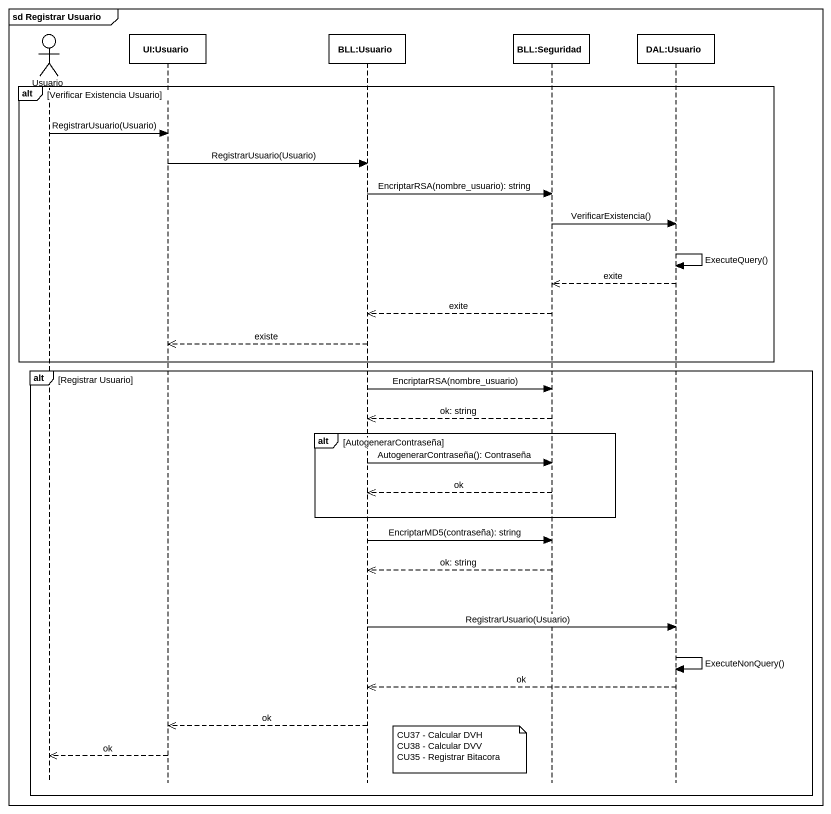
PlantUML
@startuml
mainframe sd Registrar Usuario
hide footbox
actor Usuario
participant "UI:Usuario" as UI_Usuario
participant "BLL:Usuario" as BLL_Usuario
participant "BLL:Seguridad" as BLL_Seguridad
participant "DAL:Usuario" as DAL_Usuario

alt Verificar Existencia Usuario
  Usuario -> UI_Usuario : RegistrarUsuario(Usuario)
  UI_Usuario -> BLL_Usuario : RegistrarUsuario(Usuario)
  BLL_Usuario -> BLL_Seguridad : EncriptarRSA(nombre_usuario): string
  BLL_Seguridad -> DAL_Usuario : VerificarExistencia()
  DAL_Usuario -> DAL_Usuario : ExecuteQuery()
  DAL_Usuario -->> BLL_Seguridad : exite
  BLL_Seguridad -->> BLL_Usuario : exite
  BLL_Usuario -->> UI_Usuario : existe
end
alt Registrar Usuario
  BLL_Usuario -> BLL_Seguridad : EncriptarRSA(nombre_usuario)
  BLL_Seguridad -->> BLL_Usuario : ok: string
  alt AutogenerarContraseña
    BLL_Usuario -> BLL_Seguridad : AutogenerarContraseña(): Contraseña
    BLL_Seguridad -->> BLL_Usuario : ok
  end
  BLL_Usuario -> BLL_Seguridad : EncriptarMD5(contraseña): string
  BLL_Seguridad -->> BLL_Usuario : ok: string
  BLL_Usuario -> DAL_Usuario : RegistrarUsuario(Usuario)
  DAL_Usuario -> DAL_Usuario : ExecuteNonQuery()
  DAL_Usuario -->> BLL_Usuario : ok
  BLL_Usuario -->> UI_Usuario : ok
  note left of BLL_Seguridad
    CU37 - Calcular DVH
    CU38 - Calcular DVV
    CU35 - Registrar Bitacora
  end note
  UI_Usuario -->> Usuario : ok
end
@enduml
